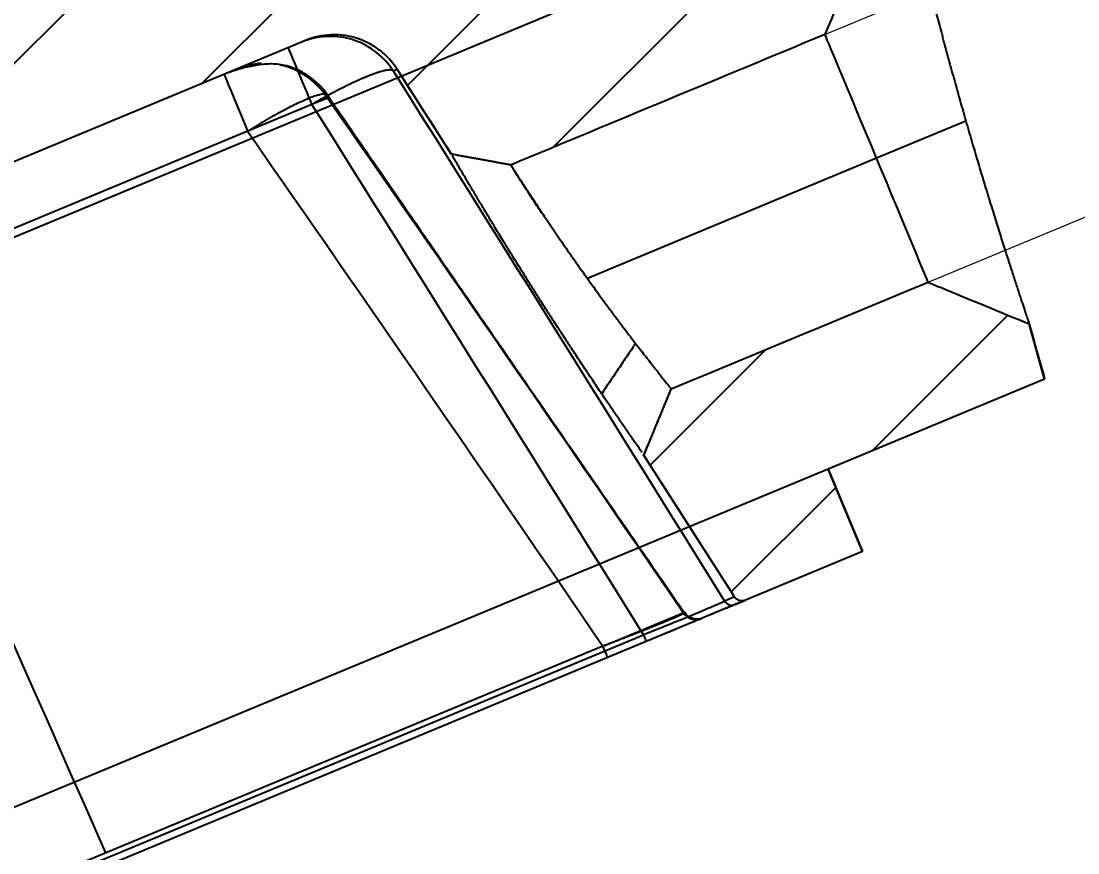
# Model space of a CAD drawing. Header units: millimetres. Extents: x 18 to 755, y 19 to 576.
# Drawn here: x 329.67 to 365.1, y 108.09 to 135.99 of the extents above; entities that cross this region are included whole.
import ezdxf

# ---------------------------------------------------------------- set-up
doc = ezdxf.new("R2010")
doc.units = ezdxf.units.MM
doc.layers.add('1', color=7, linetype='Continuous', true_color=0xffffff)
doc.styles.add('Arial', font='Arial')
doc.dimstyles.get("Standard").update_dxf_attribs({"dimtxt": 0.18, "dimasz": 0.18, "dimexe": 0.18, "dimexo": 0.0625, "dimgap": 0.09, "dimtad": 0, "dimtih": 1, "dimtoh": 1, "dimdec": 4, "dimzin": 0, "dimdsep": 46, "dimtxsty": 'Standard', "dimcen": 0.09, "dimadec": 0, "dimazin": 0, "dimtfac": 1, "dimtdec": 4, "dimtofl": 0, "dimtmove": 0, "dimatfit": 3, "dimfxl": 1, "dimtolj": 1, "dimtzin": 0, "dimarcsym": 0})

# ---------------------------------------------------------------- blocks, each defined once
blk = doc.blocks.new('_U7')
at = {"layer": '1', "color": 18, "linetype": 'Continuous', "lineweight": 13}
for p, q in [((365.942, 147.001), (363.254, 153.464)), ((356.62, 135.543), (370.477, 141.305)), ((372.086, 132.227), (368.63, 140.537)), ((360.076, 127.233), (373.933, 132.995)), ((372.086, 132.227), (392.082, 84.147)), ((374.774, 125.764), (377.462, 119.301))]:
    blk.add_line(p, q, dxfattribs=at)
at = {"layer": '1', "color": 18}
for points in [[(364.865, 146.553), (367.019, 147.449), (368.63, 140.537)], [(375.851, 126.212), (373.697, 125.316), (372.086, 132.227)]]:
    blk.add_solid(points, dxfattribs=at)
at = {"layer": 'Defpoints', "color": 0}
for p in [(368.63, 140.537), (356.62, 135.543), (360.076, 127.233)]:
    blk.add_point(p, dxfattribs=at)
at = {"layer": '1', "color": 18, "lineweight": -3, "insert": (388.992, 120.305), "char_height": 7, "attachment_point": 1, "rotation": 292.582, "style": 'Arial'}
blk.add_mtext('\\A1; %%c9 \\fArial|b0|i0;\\C18;\\H7.00;\\fArial|b0|i0;x 8\\fArial|b0|i0;\\H7.00;\\C18;', dxfattribs=at)

msp = doc.modelspace()

# ---------------------------------------------------------------- hatches: boundary and pattern name
at = {"layer": '1', "lineweight": -3}
h = msp.add_hatch(dxfattribs=at)
h.set_pattern_fill('ANSI31', scale=1.55, style=0)
edge = h.paths.add_edge_path(flags=0)
edge.add_line((123.581, 20.754), (119.659, 19.122))
edge.add_line((119.659, 19.122), (118.507, 21.892))
edge.add_line((118.507, 21.892), (111.247, 18.873))
edge.add_spline(control_points=[(111.247, 18.873), (110.93, 19.433), (110.613, 19.993), (110.297, 20.553)], knot_values=[0, 0, 0, 0, 1, 1, 1, 1], degree=3, periodic=0)
edge.add_spline(control_points=[(110.297, 20.553), (110.763, 21.685), (111.229, 22.818), (111.694, 23.95)], knot_values=[0, 0, 0, 0, 1, 1, 1, 1], degree=3, periodic=0)
edge.add_ellipse((358.348, 131.388), major_axis=(-2903.319, -1207.465), ratio=0.00143112, start_angle=0.954876, end_angle=0.989415)
edge.add_spline(control_points=[(120.306, 27.531), (120.582, 27.416), (120.858, 27.302), (121.417, 27.07), (121.701, 26.953), (122.165, 26.76), (122.347, 26.685), (122.528, 26.61)], knot_values=[0, 0, 0, 0, 0.372538, 0.372538, 0.755075, 0.755075, 1, 1, 1, 1], degree=3, periodic=0)
edge.add_spline(control_points=[(122.528, 26.61), (122.939, 24.772), (123.349, 22.934), (123.759, 21.096)], knot_values=[0, 0, 0, 0, 1, 1, 1, 1], degree=3, periodic=0)
edge.add_spline(control_points=[(123.759, 21.096), (123.763, 21.079), (123.765, 21.061), (123.767, 21.026), (123.766, 21.009), (123.761, 20.975), (123.758, 20.957), (123.747, 20.924), (123.741, 20.908), (123.724, 20.877), (123.715, 20.862), (123.694, 20.834), (123.682, 20.822), (123.663, 20.804), (123.656, 20.798), (123.642, 20.788), (123.635, 20.783), (123.613, 20.768), (123.598, 20.76), (123.581, 20.754)], knot_values=[0, 0, 0, 0, 0.125, 0.125, 0.25, 0.25, 0.375, 0.375, 0.5, 0.5, 0.625, 0.625, 0.75, 0.75, 0.8125, 0.8125, 0.875, 0.875, 1, 1, 1, 1], degree=3, periodic=0)
edge = h.paths.add_edge_path(flags=0)
edge.add_spline(control_points=[(300.574, 126.854), (300.649, 126.885), (300.802, 126.935), (300.96, 126.96), (301.061, 126.967), (301.082, 126.968), (301.122, 126.969), (301.142, 126.969), (301.203, 126.969), (301.243, 126.967), (301.362, 126.956), (301.442, 126.943), (301.52, 126.923)], knot_values=[0, 0, 0, 0, 0.25, 0.5, 0.5, 0.5625, 0.5625, 0.625, 0.625, 0.75, 0.75, 1, 1, 1, 1], degree=3, periodic=0)
edge.add_spline(control_points=[(301.52, 126.923), (301.572, 126.91), (301.625, 126.901), (301.705, 126.894), (301.731, 126.892), (301.772, 126.892), (301.785, 126.892), (301.812, 126.893), (301.826, 126.894), (301.893, 126.898), (301.946, 126.907), (302.024, 126.925), (302.049, 126.932), (302.1, 126.949), (302.126, 126.958), (302.151, 126.969)], knot_values=[0, 0, 0, 0, 0.25, 0.25, 0.375, 0.375, 0.4375, 0.4375, 0.5, 0.5, 0.75, 0.75, 0.875, 0.875, 1, 1, 1, 1], degree=3, periodic=0)
edge.add_line((302.151, 126.969), (314.312, 132.027))
edge.add_spline(control_points=[(314.312, 132.027), (314.325, 132.032), (314.337, 132.037), (314.362, 132.049), (314.398, 132.066), (314.433, 132.086), (314.501, 132.128), (314.544, 132.16), (314.605, 132.213), (314.625, 132.231), (314.662, 132.27), (314.68, 132.29), (314.731, 132.351), (314.762, 132.395), (314.79, 132.442)], knot_values=[0, 0, 0, 0, 0.0625, 0.0625, 0.125, 0.25, 0.25, 0.5, 0.5, 0.625, 0.625, 0.75, 0.75, 1, 1, 1, 1], degree=3, periodic=0)
edge.add_spline(control_points=[(314.79, 132.442), (314.831, 132.511), (314.877, 132.577), (314.954, 132.67), (314.994, 132.714), (315.038, 132.757), (315.067, 132.785), (315.082, 132.798), (315.158, 132.864), (315.223, 132.912), (315.325, 132.975), (315.377, 133.005), (315.432, 133.031), (315.468, 133.048), (315.487, 133.057), (315.505, 133.064)], knot_values=[0, 0, 0, 0, 0.25, 0.25, 0.375, 0.4375, 0.4375, 0.5, 0.5, 0.75, 0.75, 0.875, 0.9375, 0.9375, 1, 1, 1, 1], degree=3, periodic=0)
edge.add_line((315.505, 133.064), (355.591, 149.736))
edge.add_line((355.591, 149.736), (359.047, 141.426))
edge.add_spline(control_points=[(359.047, 141.426), (358.238, 139.465), (357.429, 137.504), (356.62, 135.543)], knot_values=[0, 0, 0, 0, 1, 1, 1, 1], degree=3, periodic=0)
edge.add_ellipse((358.348, 131.388), major_axis=(2903.319, 1207.465), ratio=0.00143112, start_angle=90, end_angle=158.464753)
edge.add_spline(control_points=[(346.091, 131.164), (345.823, 131.213), (345.554, 131.262), (345.084, 131.347), (344.883, 131.384), (344.488, 131.456), (344.293, 131.492), (344.099, 131.527)], knot_values=[0, 0, 0, 0, 0.404548, 0.404548, 0.707324, 0.707324, 1, 1, 1, 1], degree=3, periodic=0)
edge.add_spline(control_points=[(344.099, 131.527), (343.491, 132.478), (342.884, 133.428), (342.276, 134.379)], knot_values=[0, 0, 0, 0, 1, 1, 1, 1], degree=3, periodic=0)
edge.add_spline(control_points=[(342.276, 134.379), (342.197, 134.503), (342.108, 134.618), (341.961, 134.778), (341.91, 134.829), (341.83, 134.902), (341.802, 134.926), (341.746, 134.973), (341.717, 134.996), (341.572, 135.108), (341.45, 135.185), (341.257, 135.285), (341.191, 135.316), (341.09, 135.358), (341.056, 135.371), (340.987, 135.396), (340.953, 135.407), (340.778, 135.462), (340.637, 135.493), (340.421, 135.521), (340.349, 135.528), (340.24, 135.532), (340.203, 135.533), (340.13, 135.533), (340.093, 135.532), (339.911, 135.524), (339.767, 135.505), (339.555, 135.457), (339.485, 135.439), (339.381, 135.406), (339.346, 135.394), (339.277, 135.369), (339.243, 135.355), (339.209, 135.341)], knot_values=[0, 0, 0, 0, 0.125, 0.125, 0.1875, 0.1875, 0.21875, 0.21875, 0.25, 0.25, 0.375, 0.375, 0.4375, 0.4375, 0.46875, 0.46875, 0.5, 0.5, 0.625, 0.625, 0.6875, 0.6875, 0.71875, 0.71875, 0.75, 0.75, 0.875, 0.875, 0.9375, 0.9375, 0.96875, 0.96875, 1, 1, 1, 1], degree=3, periodic=0)
edge.add_line((339.209, 135.341), (256.764, 101.053))
edge.add_spline(control_points=[(256.764, 101.053), (258.459, 93.455), (260.155, 85.857), (261.851, 78.259)], knot_values=[0, 0, 0, 0, 1, 1, 1, 1], degree=3, periodic=0)
edge.add_line((261.851, 78.259), (252.617, 74.419))
edge.add_spline(control_points=[(252.617, 74.419), (248.643, 77.459), (244.669, 80.499), (240.694, 83.539)], knot_values=[0, 0, 0, 0, 1, 1, 1, 1], degree=3, periodic=0)
edge.add_line((240.694, 83.539), (226.859, 77.785))
edge.add_spline(control_points=[(226.859, 77.785), (226.212, 72.823), (225.566, 67.861), (224.92, 62.899)], knot_values=[0, 0, 0, 0, 1, 1, 1, 1], degree=3, periodic=0)
edge.add_line((224.92, 62.899), (215.686, 59.059))
edge.add_spline(control_points=[(215.686, 59.059), (211.494, 65.619), (207.301, 72.179), (203.109, 78.738)], knot_values=[0, 0, 0, 0, 1, 1, 1, 1], degree=3, periodic=0)
edge.add_line((203.109, 78.738), (120.663, 44.45))
edge.add_spline(control_points=[(120.663, 44.45), (120.646, 44.443), (120.629, 44.436), (120.596, 44.421), (120.546, 44.398), (120.497, 44.374), (120.4, 44.323), (120.338, 44.287), (120.155, 44.17), (120.039, 44.081), (119.823, 43.882), (119.725, 43.775), (119.593, 43.602), (119.552, 43.543), (119.493, 43.451), (119.465, 43.404), (119.438, 43.356), (119.421, 43.324), (119.412, 43.308), (119.336, 43.161), (119.281, 43.027), (119.216, 42.82), (119.197, 42.75), (119.174, 42.643), (119.167, 42.607), (119.154, 42.535), (119.149, 42.499), (119.125, 42.317), (119.119, 42.173), (119.132, 41.884), (119.151, 41.74), (119.183, 41.597)], knot_values=[0, 0, 0, 0, 0.015625, 0.015625, 0.03125, 0.0625, 0.0625, 0.125, 0.125, 0.25, 0.25, 0.375, 0.375, 0.4375, 0.4375, 0.46875, 0.484375, 0.484375, 0.5, 0.5, 0.625, 0.625, 0.6875, 0.6875, 0.71875, 0.71875, 0.75, 0.75, 0.875, 0.875, 1, 1, 1, 1], degree=3, periodic=0)
edge.add_spline(control_points=[(119.183, 41.597), (119.43, 40.492), (119.677, 39.387), (119.923, 38.282)], knot_values=[0, 0, 0, 0, 1, 1, 1, 1], degree=3, periodic=0)
edge.add_spline(control_points=[(119.923, 38.282), (119.768, 38.056), (119.613, 37.83), (119.343, 37.435), (119.227, 37.267), (119, 36.935), (118.888, 36.772), (118.776, 36.609)], knot_values=[0, 0, 0, 0, 0.405183, 0.405183, 0.707594, 0.707594, 1, 1, 1, 1], degree=3, periodic=0)
edge.add_ellipse((358.348, 131.388), major_axis=(-2903.319, -1207.465), ratio=0.00143112, start_angle=359.002567, end_angle=359.045124)
edge.add_spline(control_points=[(108.25, 32.23), (107.27, 32.636), (106.289, 33.042), (104.327, 33.853), (103.346, 34.259), (102.365, 34.664)], knot_values=[0, 0, 0, 0, 0.5, 0.5, 1, 1, 1, 1], degree=3, periodic=0)
edge.add_line((102.365, 34.664), (98.905, 42.982))
edge.add_line((98.905, 42.982), (138.991, 59.654))
edge.add_spline(control_points=[(138.991, 59.654), (139.066, 59.685), (139.219, 59.734), (139.378, 59.759), (139.54, 59.77), (139.62, 59.77), (139.78, 59.756), (139.859, 59.742), (139.937, 59.722)], knot_values=[0, 0, 0, 0, 0.25, 0.5, 0.5, 0.75, 0.75, 1, 1, 1, 1], degree=3, periodic=0)
edge.add_spline(control_points=[(139.937, 59.722), (139.99, 59.709), (140.042, 59.7), (140.149, 59.69), (140.202, 59.69), (140.31, 59.698), (140.416, 59.714), (140.518, 59.747), (140.568, 59.768)], knot_values=[0, 0, 0, 0, 0.25, 0.25, 0.5, 0.5, 0.75, 1, 1, 1, 1], degree=3, periodic=0)
edge.add_line((140.568, 59.768), (152.73, 64.826))
edge.add_spline(control_points=[(152.73, 64.826), (152.78, 64.847), (152.875, 64.896), (152.961, 64.959), (153.012, 65.004), (153.023, 65.013), (153.042, 65.031), (153.071, 65.06), (153.098, 65.089), (153.149, 65.151), (153.18, 65.195), (153.207, 65.241)], knot_values=[0, 0, 0, 0, 0.25, 0.5, 0.5, 0.5625, 0.5625, 0.625, 0.75, 0.75, 1, 1, 1, 1], degree=3, periodic=0)
edge.add_spline(control_points=[(153.207, 65.241), (153.248, 65.311), (153.294, 65.376), (153.371, 65.469), (153.412, 65.513), (153.455, 65.556), (153.484, 65.583), (153.499, 65.597), (153.576, 65.664), (153.64, 65.711), (153.776, 65.796), (153.848, 65.832), (153.923, 65.864)], knot_values=[0, 0, 0, 0, 0.25, 0.25, 0.375, 0.4375, 0.4375, 0.5, 0.5, 0.75, 0.75, 1, 1, 1, 1], degree=3, periodic=0)
edge.add_spline(control_points=[(153.923, 65.864), (166.396, 71.051), (178.87, 76.239), (191.343, 81.426)], knot_values=[0, 0, 0, 0, 1, 1, 1, 1], degree=3, periodic=0)
edge.add_spline(control_points=[(191.343, 81.426), (191.422, 81.459), (191.504, 81.486), (191.671, 81.528), (191.755, 81.543), (191.862, 81.553), (191.884, 81.555), (191.926, 81.558), (191.948, 81.558), (192.012, 81.56), (192.054, 81.559), (192.182, 81.552), (192.266, 81.541), (192.35, 81.523)], knot_values=[0, 0, 0, 0, 0.25, 0.25, 0.5, 0.5, 0.5625, 0.5625, 0.625, 0.625, 0.75, 0.75, 1, 1, 1, 1], degree=3, periodic=0)
edge.add_spline(control_points=[(192.35, 81.523), (192.407, 81.51), (192.464, 81.503), (192.579, 81.496), (192.637, 81.497), (192.752, 81.508), (192.809, 81.518), (192.922, 81.546), (192.977, 81.564), (193.031, 81.587)], knot_values=[0, 0, 0, 0, 0.25, 0.25, 0.5, 0.5, 0.75, 0.75, 1, 1, 1, 1], degree=3, periodic=0)
edge.add_line((193.031, 81.587), (209.632, 88.491))
edge.add_spline(control_points=[(209.632, 88.491), (209.683, 88.512), (209.732, 88.537), (209.826, 88.595), (209.871, 88.627), (209.934, 88.681), (209.954, 88.7), (209.993, 88.739), (210.011, 88.759), (210.064, 88.821), (210.096, 88.865), (210.125, 88.912)], knot_values=[0, 0, 0, 0, 0.25, 0.25, 0.5, 0.5, 0.625, 0.625, 0.75, 0.75, 1, 1, 1, 1], degree=3, periodic=0)
edge.add_spline(control_points=[(210.125, 88.912), (210.168, 88.983), (210.216, 89.05), (210.322, 89.174), (210.38, 89.233), (210.506, 89.34), (210.573, 89.389), (210.714, 89.476), (210.788, 89.513), (210.865, 89.545)], knot_values=[0, 0, 0, 0, 0.25, 0.25, 0.5, 0.5, 0.75, 0.75, 1, 1, 1, 1], degree=3, periodic=0)
edge.add_line((210.865, 89.545), (243.717, 103.208))
edge.add_spline(control_points=[(243.717, 103.208), (243.793, 103.24), (243.871, 103.265), (243.99, 103.294), (244.03, 103.302), (244.111, 103.315), (244.152, 103.32), (244.276, 103.331), (244.358, 103.331), (244.523, 103.318), (244.604, 103.305), (244.685, 103.286)], knot_values=[0, 0, 0, 0, 0.25, 0.25, 0.375, 0.375, 0.5, 0.5, 0.75, 0.75, 1, 1, 1, 1], degree=3, periodic=0)
edge.add_spline(control_points=[(244.685, 103.286), (244.738, 103.273), (244.793, 103.264), (244.902, 103.256), (244.957, 103.256), (245.067, 103.265), (245.121, 103.273), (245.227, 103.299), (245.279, 103.316), (245.329, 103.337)], knot_values=[0, 0, 0, 0, 0.25, 0.25, 0.5, 0.5, 0.75, 0.75, 1, 1, 1, 1], degree=3, periodic=0)
edge.add_line((245.329, 103.337), (261.996, 110.268))
edge.add_spline(control_points=[(261.996, 110.268), (262.049, 110.291), (262.1, 110.317), (262.174, 110.361), (262.198, 110.377), (262.245, 110.41), (262.268, 110.428), (262.335, 110.483), (262.376, 110.523), (262.453, 110.61), (262.488, 110.656), (262.519, 110.705)], knot_values=[0, 0, 0, 0, 0.25, 0.25, 0.375, 0.375, 0.5, 0.5, 0.75, 0.75, 1, 1, 1, 1], degree=3, periodic=0)
edge.add_spline(control_points=[(262.519, 110.705), (262.565, 110.778), (262.617, 110.846), (262.731, 110.974), (262.793, 111.033), (262.892, 111.115), (262.926, 111.141), (262.995, 111.19), (263.031, 111.213), (263.14, 111.279), (263.216, 111.318), (263.295, 111.35)], knot_values=[0, 0, 0, 0, 0.25, 0.25, 0.5, 0.5, 0.625, 0.625, 0.75, 0.75, 1, 1, 1, 1], degree=3, periodic=0)
edge.add_line((263.295, 111.35), (300.574, 126.854))
edge = h.paths.add_edge_path(flags=0)
edge.add_ellipse((358.348, 131.388), major_axis=(2903.319, 1207.465), ratio=0.00143112, start_angle=205.766732, end_angle=270)
edge.add_spline(control_points=[(360.076, 127.233), (360.215, 127.176), (360.353, 127.118), (361.483, 126.652), (362.475, 126.243), (363.467, 125.834)], knot_values=[0, 0, 0, 0, 0.122367, 0.122367, 1, 1, 1, 1], degree=3, periodic=0)
edge.add_spline(control_points=[(363.467, 125.834), (363.64, 125.218), (363.813, 124.601), (363.986, 123.985)], knot_values=[0, 0, 0, 0, 1, 1, 1, 1], degree=3, periodic=0)
edge.add_line((363.986, 123.985), (356.726, 120.966))
edge.add_line((356.726, 120.966), (357.878, 118.196))
edge.add_line((357.878, 118.196), (353.955, 116.564))
edge.add_spline(control_points=[(353.955, 116.564), (353.939, 116.558), (353.935, 116.557), (353.922, 116.553), (353.914, 116.55), (353.888, 116.545), (353.871, 116.542), (353.845, 116.541), (353.836, 116.541), (353.819, 116.542), (353.81, 116.543), (353.784, 116.546), (353.767, 116.55), (353.742, 116.558), (353.734, 116.561), (353.718, 116.567), (353.71, 116.571), (353.687, 116.583), (353.672, 116.592), (353.651, 116.608), (353.644, 116.614), (353.631, 116.626), (353.625, 116.632), (353.608, 116.651), (353.597, 116.665), (353.587, 116.68)], knot_values=[0, 0, 0, 0, 0.032258, 0.032258, 0.096774, 0.096774, 0.225806, 0.225806, 0.290323, 0.290323, 0.354839, 0.354839, 0.483871, 0.483871, 0.548387, 0.548387, 0.612903, 0.612903, 0.741935, 0.741935, 0.806452, 0.806452, 0.870968, 0.870968, 1, 1, 1, 1], degree=3, periodic=0)
edge.add_spline(control_points=[(353.587, 116.68), (352.576, 118.263), (351.564, 119.847), (350.552, 121.43)], knot_values=[0, 0, 0, 0, 1, 1, 1, 1], degree=3, periodic=0)
edge.add_spline(control_points=[(350.552, 121.43), (350.704, 121.8), (350.857, 122.171), (351.088, 122.73), (351.166, 122.919), (351.319, 123.29), (351.394, 123.471), (351.469, 123.653)], knot_values=[0, 0, 0, 0, 0.499921, 0.499921, 0.75496, 0.75496, 1, 1, 1, 1], degree=3, periodic=0)

# ---------------------------------------------------------------- linework, layer by layer
at = {"layer": '1', "color": 7, "lineweight": -3}
for p, q in [((359.163, 141.104), (323.255, 126.17)), ((339.209, 135.341), (256.764, 101.053)), ((339.21, 135.341), (339.209, 135.341)), ((342.146, 134.325), (342.276, 134.379)), ((342.276, 134.379), (342.276, 134.379)), ((344.106, 131.516), (342.276, 134.379)), ((339.942, 133.409), (339.425, 133.194)), ((339.425, 133.194), (279.653, 108.335)), ((361.346, 132.634), (358.354, 131.39)), ((344.1, 131.525), (344.099, 131.527)), ((358.354, 131.39), (348.656, 127.357)), ((363.986, 123.985), (363.465, 125.841)), ((363.467, 125.836), (363.467, 125.834)), ((363.986, 123.985), (356.726, 120.966)), ((363.986, 123.985), (363.986, 123.985)), ((353.588, 116.68), (350.541, 121.446)), ((350.552, 121.43), (350.55, 121.432)), ((356.726, 120.966), (283.355, 90.451)), ((357.878, 118.196), (356.726, 120.966)), ((356.726, 120.966), (357.878, 118.196)), ((357.878, 118.196), (193.03, 49.637)), ((357.878, 118.196), (353.955, 116.564)), ((353.587, 116.68), (353.248, 116.539)), ((353.588, 116.68), (353.587, 116.68)), ((353.616, 116.423), (353.955, 116.564)), ((349.189, 115.029), (351.872, 116.145)), ((318.772, 102.2), (350.533, 115.409)), ((350.628, 115.18), (318.867, 101.971)), ((349.179, 115.025), (318.024, 102.068))]:
    msp.add_line(p, q, dxfattribs=at)
msp.add_arc((340.17, 133.033), 2.5, 32.582, 42.0757, dxfattribs=at)
for centre, major_axis, ratio, start_param, end_param in [((340.042, 132.98), (0.96, -2.308), 0.998836, 1.745329, 3.062115), ((340.042, 132.98), (0.96, -2.308), 0.998836, 3.062115, 3.141593), ((358.348, 131.388), (2903.319, 1207.465), 0.001431, 1.570796, 1.574423), ((358.348, 131.388), (-1.728, 4.155), 0.001431, 4.712389, 6.283144), ((339.589, 132.792), (0.96, -2.308), 0.001447, 1.745329, 3.141593), ((337.883, 132.082), (-0.96, 2.308), 0.979074, 5.945573, 6.283185), ((337.883, 132.082), (-0.96, 2.308), 0.979074, 4.886922, 5.684908), ((337.437, 131.897), (0.96, -2.308), 0.001415, 3.141593, 4.537856), ((358.348, 131.388), (-1.728, 4.155), 0.001431, 3.141634, 4.712389), ((358.348, 131.388), (2903.319, 1207.465), 0.001431, 4.709424, 4.712389), ((353.5, 116.7), (-0.115, 0.277), 0.997049, 1.745329, 3.141593), ((352.287, 116.412), (-0.192, 0.462), 0.985855, 1.745329, 3.141593), ((350.513, 115.457), (-0.115, 0.277), 0.001447, 1.745329, 3.141593), ((349.145, 115.105), (-0.192, 0.462), 0.001415, 3.141593, 4.537856)]:
    msp.add_ellipse(centre, major_axis=major_axis, ratio=ratio, start_param=start_param, end_param=end_param, dxfattribs=at)
at = {"layer": '1', "color": 7, "lineweight": -3, "extrusion": (-4.03156e-09, 1.66317e-09, 1)}
msp.add_open_spline([(359.047, 141.426), (358.238, 139.465), (357.429, 137.504), (356.62, 135.543)], degree=3, dxfattribs=at)
at = {"layer": '1', "color": 7, "lineweight": -3}
for points, knots in [([(359.163, 141.104), (359.179, 141.031), (359.199, 140.949), (359.241, 140.766), (359.288, 140.565), (359.343, 140.33), (359.388, 140.14), (359.411, 140.042), (359.435, 139.939), (359.452, 139.869), (359.46, 139.833), (359.503, 139.653), (359.539, 139.503), (359.615, 139.189), (359.694, 138.863), (359.78, 138.511), (359.848, 138.238), (359.871, 138.145), (359.906, 138.004), (359.918, 137.957), (359.942, 137.861), (359.954, 137.813), (360.014, 137.572), (360.064, 137.376), (360.166, 136.976), (360.271, 136.568), (360.381, 136.147), (360.466, 135.825), (360.494, 135.717), (360.538, 135.554), (360.552, 135.499), (360.581, 135.39), (360.596, 135.336), (360.669, 135.062), (360.729, 134.843), (360.848, 134.404), (360.97, 133.964), (361.093, 133.522), (361.218, 133.079), (361.282, 132.857), (361.346, 132.634)], [0, 0, 0, 0, 0.0625, 0.0625, 0.125, 0.1875, 0.1875, 0.21875, 0.234375, 0.234375, 0.25, 0.25, 0.3125, 0.3125, 0.375, 0.4375, 0.4375, 0.46875, 0.46875, 0.484375, 0.484375, 0.5, 0.5, 0.5625, 0.5625, 0.625, 0.6875, 0.6875, 0.71875, 0.71875, 0.734375, 0.734375, 0.75, 0.75, 0.8125, 0.8125, 0.875, 0.9375, 0.9375, 1, 1, 1, 1]), ([(342.276, 134.379), (342.197, 134.503), (342.108, 134.618), (341.961, 134.778), (341.91, 134.829), (341.83, 134.902), (341.802, 134.926), (341.746, 134.973), (341.717, 134.996), (341.572, 135.108), (341.45, 135.185), (341.257, 135.285), (341.191, 135.316), (341.09, 135.358), (341.056, 135.371), (340.987, 135.396), (340.953, 135.407), (340.778, 135.462), (340.637, 135.493), (340.421, 135.521), (340.349, 135.528), (340.24, 135.532), (340.203, 135.533), (340.13, 135.533), (340.093, 135.532), (339.911, 135.524), (339.767, 135.505), (339.555, 135.457), (339.485, 135.439), (339.381, 135.406), (339.346, 135.394), (339.277, 135.369), (339.243, 135.355), (339.209, 135.341)], [0, 0, 0, 0, 0.125, 0.125, 0.1875, 0.1875, 0.21875, 0.21875, 0.25, 0.25, 0.375, 0.375, 0.4375, 0.4375, 0.46875, 0.46875, 0.5, 0.5, 0.625, 0.625, 0.6875, 0.6875, 0.71875, 0.71875, 0.75, 0.75, 0.875, 0.875, 0.9375, 0.9375, 0.96875, 0.96875, 1, 1, 1, 1]), ([(339.945, 133.513), (339.827, 133.682), (339.56, 133.981), (339.043, 134.333), (338.52, 134.523), (338.027, 134.57), (337.553, 134.52), (337.169, 134.43), (336.895, 134.35), (336.722, 134.295), (336.579, 134.245), (336.507, 134.217), (336.477, 134.205)], [0, 0, 0, 0, 0.149271, 0.298726, 0.444322, 0.584121, 0.712345, 0.824607, 0.874299, 0.919896, 0.961528, 1, 1, 1, 1]), ([(342.146, 134.325), (342.145, 134.326), (342.143, 134.328), (342.139, 134.33), (342.136, 134.333), (342.132, 134.335), (342.127, 134.337), (342.123, 134.339), (342.118, 134.341), (342.113, 134.342), (342.108, 134.344), (342.103, 134.345), (342.097, 134.347), (342.092, 134.348), (342.086, 134.349), (342.079, 134.35), (342.073, 134.35), (342.066, 134.351), (342.06, 134.352), (342.053, 134.352), (342.045, 134.352), (342.038, 134.352), (342.03, 134.352), (342.023, 134.352), (342.015, 134.352), (342.006, 134.351), (341.998, 134.351), (341.989, 134.35), (341.98, 134.349), (341.971, 134.348), (341.962, 134.347), (341.953, 134.346), (341.943, 134.345), (341.934, 134.343), (341.924, 134.341), (341.914, 134.34), (341.903, 134.338), (341.893, 134.336), (341.882, 134.334), (341.871, 134.332), (341.86, 134.329), (341.849, 134.327), (341.838, 134.324), (341.827, 134.321), (341.815, 134.319), (341.803, 134.316), (341.791, 134.313), (341.779, 134.309), (341.767, 134.306), (341.755, 134.303), (341.742, 134.299), (341.73, 134.296), (341.717, 134.292), (341.704, 134.288), (341.691, 134.284), (341.678, 134.28), (341.665, 134.276), (341.651, 134.272), (341.638, 134.267), (341.624, 134.263), (341.61, 134.258), (341.596, 134.254), (341.582, 134.249), (341.568, 134.244), (341.554, 134.239), (341.54, 134.234), (341.526, 134.229), (341.511, 134.224), (341.497, 134.219), (341.482, 134.213), (341.467, 134.208), (341.453, 134.202), (341.438, 134.197), (341.423, 134.191), (341.408, 134.185), (341.393, 134.18), (341.378, 134.174), (341.362, 134.168), (341.347, 134.162), (341.332, 134.156), (341.317, 134.15), (341.301, 134.143), (341.286, 134.137), (341.27, 134.131), (341.255, 134.125), (341.239, 134.118), (341.219, 134.11), (341.194, 134.099), (341.164, 134.087), (341.134, 134.074), (341.103, 134.061), (341.072, 134.047), (341.04, 134.033), (341.007, 134.018), (340.974, 134.004), (340.941, 133.988), (340.906, 133.973), (340.872, 133.957), (340.837, 133.941), (340.801, 133.924), (340.765, 133.907), (340.728, 133.889), (340.691, 133.871), (340.653, 133.853), (340.615, 133.835), (340.576, 133.816), (340.537, 133.796), (340.498, 133.777), (340.458, 133.757), (340.418, 133.736), (340.377, 133.716), (340.336, 133.695), (340.295, 133.673), (340.253, 133.652), (340.211, 133.63), (340.169, 133.608), (340.126, 133.585), (340.084, 133.562), (340.041, 133.539), (339.997, 133.516), (339.954, 133.492), (339.91, 133.468), (339.867, 133.444), (339.823, 133.42), (339.779, 133.396), (339.735, 133.371), (339.691, 133.346), (339.646, 133.321), (339.602, 133.296), (339.558, 133.27), (339.514, 133.245), (339.47, 133.219), (339.44, 133.202), (339.425, 133.194)], [0, 0, 0, 0, 0.006177, 0.012357, 0.018539, 0.024722, 0.030908, 0.037094, 0.043281, 0.049469, 0.055656, 0.061844, 0.068031, 0.074216, 0.080401, 0.086583, 0.092764, 0.098942, 0.105117, 0.11129, 0.117458, 0.123623, 0.129783, 0.135939, 0.14209, 0.148236, 0.154376, 0.16051, 0.166637, 0.172758, 0.178872, 0.184979, 0.191077, 0.197168, 0.20325, 0.209323, 0.215387, 0.221442, 0.227486, 0.233521, 0.239545, 0.245559, 0.251561, 0.257552, 0.263531, 0.269498, 0.275452, 0.281394, 0.287323, 0.293238, 0.29914, 0.305028, 0.310901, 0.31676, 0.322604, 0.328434, 0.334247, 0.340045, 0.345828, 0.351593, 0.357343, 0.363076, 0.368791, 0.37449, 0.38017, 0.385833, 0.391478, 0.397105, 0.402714, 0.408303, 0.413874, 0.419425, 0.424957, 0.430469, 0.435962, 0.441434, 0.446887, 0.452318, 0.457729, 0.46312, 0.468489, 0.473837, 0.479163, 0.484468, 0.489751, 0.495013, 0.500252, 0.509941, 0.519704, 0.529542, 0.539452, 0.549434, 0.559485, 0.569606, 0.579795, 0.59005, 0.60037, 0.610753, 0.621198, 0.631704, 0.642269, 0.652891, 0.663569, 0.6743, 0.685083, 0.695917, 0.706799, 0.717728, 0.728702, 0.739718, 0.750775, 0.76187, 0.773003, 0.784169, 0.795369, 0.806598, 0.817856, 0.82914, 0.840447, 0.851777, 0.863125, 0.874491, 0.885872, 0.897265, 0.908669, 0.92008, 0.931498, 0.942919, 0.954342, 0.965763, 0.977182, 0.988595, 1, 1, 1, 1]), ([(337.267, 132.296), (337.275, 132.301), (337.29, 132.311), (337.313, 132.325), (337.336, 132.34), (337.359, 132.354), (337.382, 132.368), (337.404, 132.383), (337.427, 132.397), (337.45, 132.411), (337.472, 132.425), (337.495, 132.439), (337.517, 132.453), (337.539, 132.466), (337.562, 132.48), (337.584, 132.494), (337.606, 132.507), (337.628, 132.52), (337.65, 132.534), (337.671, 132.547), (337.693, 132.56), (337.715, 132.573), (337.736, 132.586), (337.758, 132.599), (337.779, 132.611), (337.8, 132.624), (337.821, 132.636), (337.842, 132.649), (337.863, 132.661), (337.883, 132.673), (337.904, 132.685), (337.924, 132.697), (337.944, 132.709), (337.964, 132.721), (337.984, 132.732), (338.004, 132.744), (338.024, 132.755), (338.043, 132.766), (338.063, 132.777), (338.082, 132.788), (338.101, 132.799), (338.12, 132.81), (338.138, 132.82), (338.157, 132.831), (338.175, 132.841), (338.194, 132.851), (338.212, 132.861), (338.23, 132.871), (338.247, 132.881), (338.265, 132.891), (338.282, 132.901), (338.3, 132.91), (338.317, 132.92), (338.334, 132.929), (338.432, 132.982), (338.607, 133.076), (338.845, 133.196), (339.064, 133.3), (339.262, 133.386), (339.438, 133.455), (339.593, 133.507), (339.724, 133.54), (339.798, 133.55), (339.835, 133.551), (339.846, 133.551), (339.857, 133.55), (339.867, 133.549), (339.877, 133.548), (339.887, 133.546), (339.896, 133.544), (339.904, 133.542), (339.911, 133.539), (339.914, 133.538), (339.915, 133.538)], [0, 0, 0, 0, 0.006262, 0.012511, 0.018745, 0.024966, 0.031171, 0.037361, 0.043534, 0.049691, 0.05583, 0.061951, 0.068054, 0.074138, 0.080202, 0.086246, 0.092269, 0.098271, 0.104252, 0.11021, 0.116145, 0.122057, 0.127945, 0.133808, 0.139647, 0.14546, 0.151247, 0.157008, 0.162741, 0.168448, 0.174126, 0.179776, 0.185398, 0.19099, 0.196552, 0.202084, 0.207586, 0.213056, 0.218495, 0.223902, 0.229277, 0.234619, 0.239927, 0.245203, 0.250444, 0.255651, 0.260823, 0.26596, 0.271062, 0.276128, 0.281158, 0.286151, 0.291107, 0.296027, 0.300909, 0.377094, 0.452843, 0.527647, 0.601032, 0.674295, 0.748986, 0.824633, 0.900728, 0.910699, 0.920824, 0.9311, 0.941525, 0.952094, 0.962806, 0.973657, 0.984642, 0.99576, 1, 1, 1, 1]), ([(361.346, 132.634), (361.412, 132.403), (361.478, 132.175), (361.61, 131.725), (361.741, 131.281), (361.87, 130.848), (361.967, 130.527), (361.999, 130.421), (362.047, 130.263), (362.063, 130.211), (362.095, 130.106), (362.111, 130.054), (362.191, 129.795), (362.315, 129.394), (362.433, 129.016), (362.548, 128.651), (362.604, 128.474), (362.686, 128.218), (362.713, 128.135), (362.753, 128.012), (362.766, 127.971), (362.792, 127.89), (362.804, 127.85), (362.868, 127.654), (362.964, 127.358), (363.05, 127.097), (363.13, 126.853), (363.167, 126.74), (363.219, 126.583), (363.236, 126.533), (363.259, 126.462), (363.267, 126.438), (363.282, 126.393), (363.289, 126.371), (363.325, 126.265), (363.374, 126.117), (363.41, 126.009), (363.439, 125.923), (363.45, 125.89), (363.458, 125.863), (363.46, 125.858), (363.461, 125.854)], [0, 0, 0, 0, 0.065692, 0.065692, 0.131384, 0.197077, 0.197077, 0.229923, 0.229923, 0.246346, 0.246346, 0.262769, 0.262769, 0.328461, 0.394153, 0.394153, 0.459845, 0.459845, 0.492691, 0.492691, 0.509114, 0.509114, 0.525538, 0.525538, 0.59123, 0.656922, 0.656922, 0.722614, 0.722614, 0.75546, 0.75546, 0.771883, 0.771883, 0.788306, 0.788306, 0.853999, 0.919691, 0.919691, 0.985383, 0.985383, 1, 1, 1, 1]), ([(349.136, 123.492), (349.046, 123.625), (348.955, 123.761), (348.767, 124.04), (348.672, 124.183), (348.477, 124.475), (348.378, 124.625), (348.226, 124.855), (348.175, 124.932), (348.098, 125.05), (348.072, 125.089), (348.021, 125.168), (347.892, 125.365), (347.762, 125.564), (347.555, 125.884), (347.451, 126.045), (347.243, 126.369), (347.139, 126.532), (347.008, 126.737), (346.982, 126.778), (346.93, 126.86), (346.904, 126.901), (346.827, 127.024), (346.776, 127.105), (346.623, 127.347), (346.523, 127.507), (346.325, 127.824), (346.179, 128.059), (346.036, 128.291), (345.965, 128.406), (345.941, 128.444), (345.894, 128.521), (345.778, 128.71), (345.667, 128.893), (345.494, 129.177), (345.411, 129.315), (345.249, 129.582), (345.172, 129.712), (345.078, 129.868), (345.06, 129.899), (345.023, 129.96), (345.005, 129.991), (344.951, 130.08), (344.917, 130.139), (344.816, 130.308), (344.753, 130.415), (344.634, 130.615), (344.579, 130.709), (344.502, 130.84), (344.478, 130.882), (344.442, 130.942), (344.431, 130.962), (344.408, 131), (344.353, 131.094), (344.306, 131.175), (344.24, 131.288), (344.183, 131.386), (344.144, 131.451), (344.128, 131.478), (344.127, 131.48), (344.126, 131.483)], [0, 0, 0, 0, 0.047388, 0.047388, 0.094775, 0.094775, 0.142163, 0.142163, 0.165857, 0.165857, 0.177704, 0.177704, 0.189551, 0.236939, 0.236939, 0.284326, 0.284326, 0.331714, 0.331714, 0.343561, 0.343561, 0.355408, 0.355408, 0.379102, 0.379102, 0.42649, 0.42649, 0.473877, 0.497571, 0.497571, 0.509418, 0.509418, 0.521265, 0.568653, 0.568653, 0.616041, 0.616041, 0.663428, 0.663428, 0.675275, 0.675275, 0.687122, 0.687122, 0.710816, 0.710816, 0.758204, 0.758204, 0.805592, 0.805592, 0.829285, 0.829285, 0.841132, 0.841132, 0.852979, 0.900367, 0.900367, 0.947755, 0.995143, 0.995143, 1, 1, 1, 1]), ([(347.124, 129.557), (347.015, 129.721), (346.915, 129.874), (346.729, 130.159), (346.644, 130.29), (346.547, 130.441), (346.528, 130.471), (346.491, 130.528), (346.473, 130.556), (346.422, 130.636), (346.39, 130.686), (346.302, 130.825), (346.252, 130.904), (346.202, 130.984), (346.193, 131), (346.179, 131.021), (346.175, 131.028), (346.167, 131.041), (346.147, 131.073), (346.131, 131.098), (346.101, 131.147), (346.091, 131.163), (346.091, 131.164), (346.092, 131.163), (346.095, 131.159), (346.097, 131.156), (346.104, 131.144), (346.112, 131.132), (346.143, 131.084), (346.173, 131.037), (346.224, 130.958), (346.234, 130.941), (346.257, 130.906), (346.269, 130.887), (346.307, 130.828), (346.334, 130.785), (346.423, 130.646), (346.492, 130.54), (346.607, 130.361), (346.648, 130.298), (346.702, 130.215), (346.713, 130.198), (346.735, 130.165), (346.769, 130.113), (346.803, 130.061), (346.92, 129.882), (347.021, 129.73), (347.182, 129.488), (347.238, 129.405), (347.309, 129.298), (347.324, 129.277), (347.353, 129.233), (347.367, 129.212), (347.412, 129.146), (347.441, 129.102), (347.591, 128.881), (347.716, 128.699), (347.908, 128.419), (347.974, 128.325), (348.073, 128.182), (348.107, 128.134), (348.174, 128.038), (348.208, 127.989), (348.378, 127.747), (348.516, 127.552), (348.656, 127.357)], [0, 0, 0, 0, 0.0625, 0.0625, 0.125, 0.125, 0.140625, 0.140625, 0.15625, 0.15625, 0.1875, 0.1875, 0.25, 0.25, 0.265625, 0.265625, 0.273437, 0.273437, 0.28125, 0.3125, 0.3125, 0.375, 0.375, 0.390625, 0.390625, 0.40625, 0.40625, 0.4375, 0.4375, 0.5, 0.5, 0.515625, 0.515625, 0.53125, 0.53125, 0.5625, 0.5625, 0.625, 0.625, 0.65625, 0.65625, 0.664062, 0.664062, 0.671875, 0.6875, 0.6875, 0.75, 0.75, 0.78125, 0.78125, 0.789062, 0.789062, 0.796875, 0.796875, 0.8125, 0.8125, 0.875, 0.875, 0.90625, 0.90625, 0.921875, 0.921875, 0.9375, 0.9375, 1, 1, 1, 1]), ([(348.656, 127.357), (348.798, 127.16), (348.938, 126.965), (349.217, 126.583), (349.355, 126.395), (349.51, 126.187), (349.527, 126.164), (349.561, 126.118), (349.579, 126.095), (349.63, 126.027), (349.664, 125.981), (349.765, 125.847), (349.831, 125.759), (350.026, 125.5), (350.152, 125.335), (350.273, 125.177)], [0, 0, 0, 0, 0.25, 0.25, 0.5, 0.5, 0.53125, 0.53125, 0.5625, 0.5625, 0.625, 0.625, 0.75, 0.75, 1, 1, 1, 1]), ([(350.273, 125.177), (350.394, 125.02), (350.507, 124.874), (350.718, 124.603), (350.816, 124.478), (350.917, 124.349), (350.928, 124.335), (350.95, 124.307), (350.961, 124.293), (350.993, 124.252), (351.014, 124.226), (351.074, 124.15), (351.112, 124.103), (351.216, 123.971), (351.275, 123.896), (351.336, 123.821), (351.347, 123.807), (351.363, 123.786), (351.368, 123.78), (351.378, 123.767), (351.402, 123.738), (351.421, 123.714), (351.457, 123.668), (351.469, 123.653), (351.469, 123.653), (351.469, 123.653), (351.469, 123.653)], [0, 0, 0, 0, 0.166296, 0.166296, 0.332592, 0.332592, 0.353378, 0.353378, 0.374165, 0.374165, 0.415739, 0.415739, 0.498887, 0.498887, 0.665183, 0.665183, 0.706757, 0.706757, 0.727544, 0.727544, 0.748331, 0.831479, 0.831479, 0.997775, 0.997775, 1, 1, 1, 1]), ([(350.486, 121.525), (350.484, 121.529), (350.482, 121.532), (350.468, 121.552), (350.455, 121.571), (350.411, 121.634), (350.377, 121.683), (350.298, 121.796), (350.232, 121.893), (350.153, 122.006), (350.112, 122.065), (350.098, 122.086), (350.069, 122.127), (349.996, 122.233), (349.917, 122.348), (349.781, 122.545), (349.71, 122.649), (349.596, 122.815), (349.557, 122.872), (349.478, 122.988), (349.437, 123.048), (349.312, 123.232), (349.225, 123.36), (349.136, 123.492)], [0, 0, 0, 0, 0.012898, 0.012898, 0.078705, 0.078705, 0.210318, 0.210318, 0.341932, 0.407739, 0.407739, 0.440642, 0.440642, 0.473545, 0.605159, 0.605159, 0.736773, 0.736773, 0.80258, 0.80258, 0.868386, 0.868386, 1, 1, 1, 1]), ([(353.955, 116.564), (353.947, 116.561), (353.939, 116.558), (353.922, 116.553), (353.914, 116.55), (353.888, 116.545), (353.871, 116.542), (353.845, 116.541), (353.836, 116.541), (353.819, 116.542), (353.81, 116.543), (353.784, 116.546), (353.767, 116.55), (353.742, 116.558), (353.734, 116.561), (353.718, 116.567), (353.71, 116.571), (353.687, 116.583), (353.672, 116.592), (353.651, 116.608), (353.644, 116.614), (353.631, 116.626), (353.625, 116.632), (353.608, 116.651), (353.597, 116.665), (353.587, 116.68)], [0, 0, 0, 0, 0.0625, 0.0625, 0.125, 0.125, 0.25, 0.25, 0.3125, 0.3125, 0.375, 0.375, 0.5, 0.5, 0.5625, 0.5625, 0.625, 0.625, 0.75, 0.75, 0.8125, 0.8125, 0.875, 0.875, 1, 1, 1, 1]), ([(350.533, 115.409), (350.54, 115.412), (350.556, 115.419), (350.58, 115.428), (350.604, 115.438), (350.628, 115.447), (350.651, 115.456), (350.675, 115.466), (350.698, 115.475), (350.722, 115.485), (350.745, 115.494), (350.768, 115.503), (350.792, 115.513), (350.815, 115.522), (350.838, 115.531), (350.861, 115.54), (350.884, 115.549), (350.906, 115.559), (350.929, 115.568), (350.952, 115.577), (350.974, 115.586), (350.997, 115.595), (351.019, 115.604), (351.041, 115.613), (351.063, 115.622), (351.085, 115.63), (351.107, 115.639), (351.129, 115.648), (351.15, 115.657), (351.172, 115.665), (351.193, 115.674), (351.214, 115.682), (351.236, 115.691), (351.257, 115.699), (351.277, 115.708), (351.298, 115.716), (351.319, 115.724), (351.339, 115.733), (351.36, 115.741), (351.38, 115.749), (351.4, 115.757), (351.42, 115.765), (351.44, 115.773), (351.459, 115.781), (351.479, 115.789), (351.498, 115.797), (351.517, 115.805), (351.611, 115.842), (351.774, 115.909), (351.998, 116.001), (352.207, 116.087), (352.4, 116.166), (352.576, 116.24), (352.736, 116.307), (352.878, 116.368), (352.965, 116.406), (353.014, 116.427), (353.032, 116.435), (353.049, 116.443), (353.066, 116.451), (353.083, 116.458), (353.099, 116.465), (353.114, 116.472), (353.129, 116.479), (353.143, 116.485), (353.156, 116.492), (353.169, 116.498), (353.18, 116.503), (353.191, 116.508), (353.202, 116.513), (353.211, 116.518), (353.219, 116.522), (353.227, 116.526), (353.234, 116.53), (353.24, 116.533), (353.245, 116.536), (353.247, 116.538), (353.248, 116.539)], [0, 0, 0, 0, 0.005809, 0.011607, 0.017393, 0.023167, 0.028928, 0.034677, 0.040413, 0.046136, 0.051845, 0.05754, 0.06322, 0.068886, 0.074536, 0.080171, 0.085791, 0.091394, 0.096981, 0.102551, 0.108104, 0.11364, 0.119158, 0.124658, 0.130139, 0.135602, 0.141046, 0.146471, 0.151876, 0.157261, 0.162626, 0.167971, 0.173295, 0.178598, 0.183879, 0.189139, 0.194378, 0.199594, 0.204787, 0.209959, 0.215107, 0.220232, 0.225334, 0.230412, 0.235466, 0.240496, 0.245502, 0.250483, 0.313708, 0.376574, 0.438826, 0.500224, 0.561607, 0.623859, 0.686739, 0.749991, 0.760912, 0.77195, 0.783101, 0.794364, 0.805735, 0.817213, 0.828793, 0.840475, 0.852253, 0.864126, 0.87609, 0.888141, 0.900278, 0.912495, 0.924791, 0.93716, 0.949601, 0.962109, 0.974681, 0.987312, 1, 1, 1, 1]), ([(353.616, 116.423), (353.601, 116.417), (353.57, 116.404), (353.474, 116.364), (353.409, 116.337), (353.248, 116.27), (353.152, 116.23), (352.932, 116.139), (352.806, 116.086), (352.532, 115.972), (352.384, 115.911), (352.068, 115.779), (351.899, 115.709), (351.552, 115.565), (351.373, 115.49), (351.005, 115.337), (350.817, 115.259), (350.628, 115.18)], [0, 0, 0, 0, 0.125, 0.125, 0.25, 0.25, 0.375, 0.375, 0.5, 0.5, 0.625, 0.625, 0.75, 0.75, 0.875, 0.875, 1, 1, 1, 1]), ([(351.911, 116.136), (351.907, 116.133), (351.896, 116.126), (351.872, 116.113), (351.829, 116.09), (351.754, 116.055), (351.632, 116), (351.481, 115.934), (351.305, 115.86), (351.103, 115.777), (350.875, 115.685), (350.624, 115.585), (350.401, 115.496), (350.216, 115.424), (350.075, 115.369), (349.929, 115.312), (349.815, 115.268), (349.736, 115.238), (349.694, 115.222), (349.651, 115.205), (349.607, 115.188), (349.562, 115.171), (349.517, 115.154), (349.47, 115.136), (349.424, 115.118), (349.376, 115.1), (349.327, 115.082), (349.279, 115.063), (349.229, 115.044), (349.196, 115.032), (349.179, 115.025)], [0, 0, 0, 0, 0.034766, 0.071647, 0.10761, 0.183367, 0.258457, 0.332473, 0.405042, 0.477547, 0.551493, 0.626507, 0.702184, 0.738164, 0.775071, 0.812819, 0.851318, 0.861727, 0.872324, 0.883104, 0.894063, 0.905197, 0.916501, 0.927972, 0.939603, 0.95139, 0.963329, 0.975413, 0.987639, 1, 1, 1, 1]), ([(351.872, 116.145), (351.874, 116.146), (351.877, 116.146), (351.882, 116.147), (351.886, 116.148), (351.89, 116.149), (351.894, 116.149), (351.897, 116.15), (351.901, 116.15), (351.904, 116.151), (351.907, 116.151), (351.909, 116.151), (351.911, 116.151), (351.913, 116.151), (351.915, 116.151), (351.917, 116.151), (351.918, 116.151), (351.919, 116.15), (351.92, 116.15), (351.921, 116.149), (351.921, 116.149), (351.921, 116.148), (351.921, 116.147), (351.921, 116.147), (351.921, 116.146), (351.921, 116.145), (351.92, 116.145), (351.92, 116.145)], [0, 0, 0, 0, 0.045002, 0.089742, 0.134214, 0.178412, 0.222332, 0.265967, 0.309311, 0.352361, 0.395109, 0.437551, 0.479681, 0.521495, 0.562988, 0.604153, 0.644987, 0.685484, 0.72564, 0.76545, 0.804908, 0.844012, 0.882756, 0.921135, 0.959146, 0.996784, 1, 1, 1, 1]), ([(352.479, 115.95), (352.465, 115.937), (352.409, 115.931), (352.307, 115.93), (352.244, 115.939), (352.2, 115.948), (352.156, 115.962), (352.1, 115.986), (352.007, 116.043), (351.95, 116.102), (351.921, 116.149)], [0, 0, 0, 0, 0.403974, 0.556107, 0.615239, 0.665167, 0.709059, 0.749859, 0.830035, 1, 1, 1, 1])]:
    msp.add_open_spline(points, degree=3, knots=knots, dxfattribs=at)
for points, degree in [([(342.146, 134.325), (345.861, 128.405), (349.561, 122.476), (353.248, 116.539)], 3), ([(344.099, 131.527), (343.491, 132.478), (342.884, 133.428), (342.276, 134.379)], 3), ([(351.908, 116.139), (339.914, 133.538)], 1), ([(351.872, 116.145), (347.917, 121.915), (343.942, 127.67), (339.942, 133.409)], 3), ([(350.533, 115.409), (346.844, 121.346), (343.142, 127.274), (339.425, 133.194)], 3), ([(337.267, 132.296), (341.26, 126.554), (345.23, 120.797), (349.179, 115.025)], 3), ([(324.18, 126.853), (326.97, 120.612), (329.744, 114.357), (332.504, 108.09)], 3), ([(363.467, 125.834), (363.64, 125.218), (363.813, 124.601), (363.986, 123.985)], 3), ([(350.273, 125.177), (349.136, 123.492)], 1)]:
    msp.add_open_spline(points, degree=degree, dxfattribs=at)
at = {"layer": '1', "color": 7, "lineweight": -3, "extrusion": (7.22085e-10, 3.95969e-09, -1)}
msp.add_open_spline([(346.103, 131.162), (345.095, 131.345), (344.087, 131.529)], degree=2, dxfattribs=at)
at = {"layer": '1', "color": 7, "lineweight": -3, "extrusion": (-1.33886e-07, -7.34192e-07, 1)}
msp.add_open_spline([(346.091, 131.164), (345.823, 131.213), (345.554, 131.262), (345.084, 131.347), (344.883, 131.384), (344.488, 131.456), (344.293, 131.492), (344.099, 131.527)], degree=3, knots=[0, 0, 0, 0, 0.404548, 0.404548, 0.707324, 0.707324, 1, 1, 1, 1], dxfattribs=at)
at = {"layer": '1', "color": 7, "lineweight": -3, "extrusion": (7.93616e-09, 1.92374e-08, -1)}
msp.add_open_spline([(360.076, 127.233), (360.215, 127.176), (360.353, 127.118), (361.483, 126.652), (362.475, 126.243), (363.467, 125.834)], degree=3, knots=[0, 0, 0, 0, 0.122367, 0.122367, 1, 1, 1, 1], dxfattribs=at)
at = {"layer": '1', "color": 7, "lineweight": -3, "extrusion": (2.08592e-08, -8.60519e-09, 1)}
msp.add_open_spline([(350.546, 121.417), (351.01, 122.541), (351.474, 123.666)], degree=2, dxfattribs=at)
at = {"layer": '1', "color": 7, "lineweight": -3, "extrusion": (-3.75635e-08, 1.54964e-08, -1)}
msp.add_open_spline([(350.552, 121.43), (350.704, 121.8), (350.857, 122.171), (351.088, 122.73), (351.166, 122.919), (351.319, 123.29), (351.394, 123.471), (351.469, 123.653)], degree=3, knots=[0, 0, 0, 0, 0.499921, 0.499921, 0.75496, 0.75496, 1, 1, 1, 1], dxfattribs=at)
at = {"layer": '1', "color": 7, "lineweight": -3, "extrusion": (1.29958e-06, 8.3054e-07, -1)}
msp.add_open_spline([(353.587, 116.68), (352.576, 118.263), (351.564, 119.847), (350.552, 121.43)], degree=3, dxfattribs=at)

# ---------------------------------------------------------------- dimensions: what is measured, and where the dimension line sits
at = {"layer": '1', "color": 7, "lineweight": -3}
dim = msp.add_linear_dim(base=(368.63, 140.537), p1=(360.076, 127.233), p2=(356.62, 135.543), angle=112.582, text=' <> \\fArial|b0|i0;\\C18;\\H7.00;\\fArial|b0|i0;x 8\\fArial|b0|i0;\\H7.00;\\C18;', dimstyle='Standard', override={"dimtxt": 7, "dimasz": 7, "dimexe": 2, "dimexo": 0, "dimgap": 3.5, "dimtad": 1, "dimtih": 0, "dimtoh": 0, "dimdec": 1, "dimlfac": 1, "dimzin": 8, "dimdsep": 44, "dimlunit": 2, "dimpost": '%%c<>', "dimtxsty": 'Arial', "dimsah": 1, "dimse1": 0, "dimse2": 0, "dimsd1": 0, "dimsd2": 0, "dimclrd": 18, "dimclre": 18, "dimclrt": 18, "dimtol": 0, "dimtm": -0.1, "dimtfac": 1, "dimtdec": 2, "dimtofl": 1, "dimtmove": 0, "dimtzin": 8, "dimlwd": 13, "dimlwe": 13}, dxfattribs=at)
dim.commit()
dim.dimension.update_dxf_attribs({"geometry": '_U7', "text_midpoint": (384.772, 101.724), "dimtype": 160})

doc.saveas('drawing.dxf')
